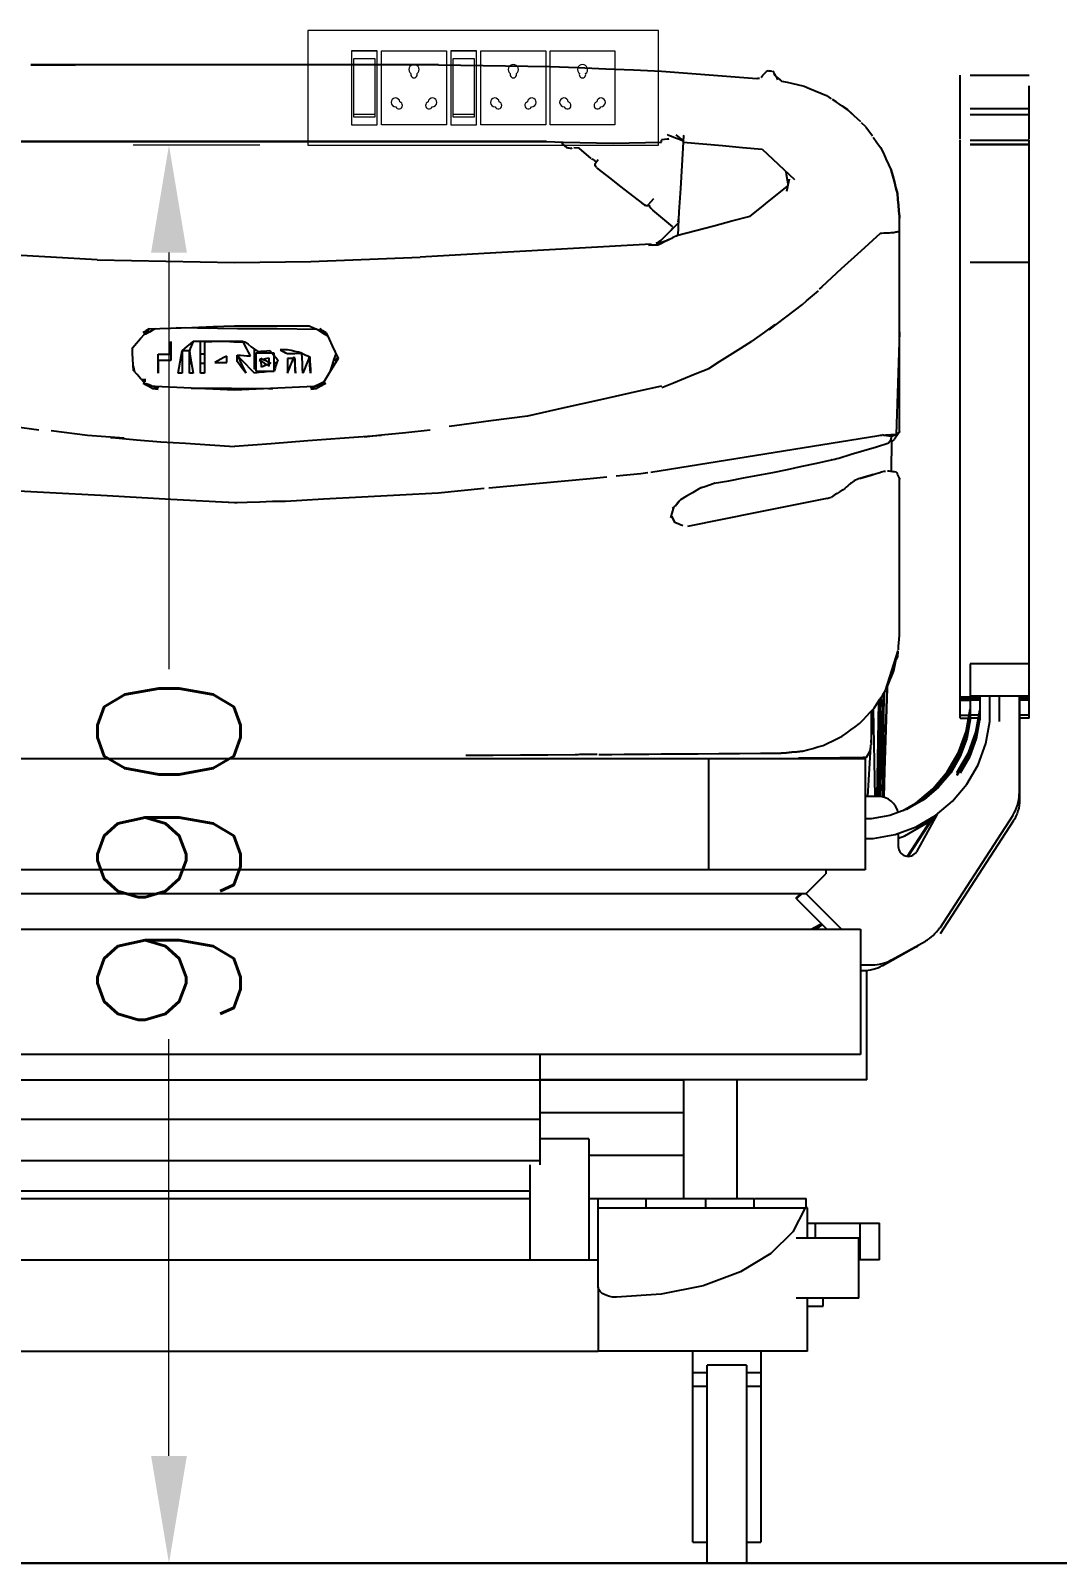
# Model space of a CAD drawing. Header units: millimetres. Extents: x 3552052 to 4144896, y -707811 to -630695.
# Drawn here: x 3664654 to 3665371, y -700186 to -699116 of the extents above; entities that cross this region are included whole.
import ezdxf

# ---------------------------------------------------------------- set-up
doc = ezdxf.new("R2010")
doc.units = ezdxf.units.MM
doc.header["$LTSCALE"] = 6
doc.header["$MEASUREMENT"] = 0
doc.layers.get('Defpoints').update_dxf_attribs({"linetype": 'CONTINUOUS', "lineweight": 0})
for name, color, linetype, lineweight in [('ELE-2NOS OF 6-16 RAW POWER SOCKET', 1, 'CONTINUOUS', 0), ('ELE-3NOS 6-16A POWER SOCKET', 5, 'CONTINUOUS', 0), ('ELE-4M UPS P.SB', 3, 'CONTINUOUS', 0), ('EQP', 6, 'CONTINUOUS', 0), ('MEP_HVAC_RA_DUCT', 1, 'CONTINUOUS', 0)]:
    doc.layers.add(name, color=color, linetype=linetype, lineweight=lineweight)
doc.styles.add('ROMANS', font='romans.shx')
doc.dimstyles.new('AEPL1', dxfattribs={"dimtxt": 100, "dimasz": 75, "dimexe": 25, "dimexo": 50, "dimtad": 0, "dimdec": 0, "dimtxsty": 'ROMANS', "dimcen": 2.5, "dimclrd": 7, "dimclre": 7, "dimclrt": 7, "dimadec": 0, "dimazin": 0, "dimtfac": 1, "dimtdec": 0, "dimtmove": 0, "dimatfit": 3, "dimfxl": 1, "dimlwd": 0, "dimlwe": 0, "dimarcsym": 0})

# ---------------------------------------------------------------- blocks, each defined once
blk = doc.blocks.new('543WYH')
at = {"layer": 'ELE-2NOS OF 6-16 RAW POWER SOCKET', "color": 30, "linetype": 'ByBlock', "lineweight": 0}
for p, q in [((-123.5, -57), (-123.5, -90.8)), ((-26.5, -57), (-123.5, -57)), ((-26.5, -57), (-123.5, -57)), ((-113, -59.8), (-113, -88)), ((-37, -59.8), (-113, -59.8)), ((-109.6, -59.8), (-109.6, -88)), ((-37, -88), (-37, -59.8)), ((-26.5, -57), (-26.5, -90.8)), ((-26.5, -90.8), (-26.5, -57)), ((-123.5, -90.8), (-26.5, -90.8)), ((-123.5, -96.4), (-26.5, -96.4)), ((-123.5, -181.4), (-123.5, -96.4)), ((-113, -88), (-37, -88)), ((-26.5, -96.4), (-26.5, -181.4)), ((-26.5, -181.4), (-123.5, -181.4)), ((-123.5, -187.1), (-123.5, -220.9)), ((-26.5, -187.1), (-123.5, -187.1)), ((-26.5, -187.1), (-123.5, -187.1)), ((-113, -189.9), (-113, -218)), ((-37, -189.9), (-113, -189.9)), ((-109.6, -189.9), (-109.6, -218)), ((-37, -218), (-37, -189.9)), ((-26.5, -187.1), (-26.5, -220.9)), ((-26.5, -220.9), (-26.5, -187.1)), ((-113, -218), (-37, -218)), ((-123.5, -220.9), (-26.5, -220.9)), ((-123.5, -311.5), (-123.5, -226.5)), ((-123.5, -226.5), (-26.5, -226.5)), ((-26.5, -226.5), (-26.5, -311.5)), ((-26.5, -311.5), (-123.5, -311.5)), ((-123.5, -402.2), (-123.5, -317.1)), ((-123.5, -317.1), (-26.5, -317.1)), ((-26.5, -317.1), (-26.5, -402.2)), ((-26.5, -402.2), (-123.5, -402.2))]:
    blk.add_line(p, q, dxfattribs=at)
blk.add_lwpolyline([(-150, 0), (-150, -459.1), (0, -459.1), (0, 0)], close=True, dxfattribs=at)
for centre, radius, start, end in [((-97.9, -119.2), 4.6, 112.6838, 345.0951), ((-93.9, -114.7), 5.7, 275.2689, 182.51), ((-57.7, -138.9), 4.22, 71.4031, 288.5969), ((-51, -138.9), 6.62, 217.1584, 142.8416), ((-97.9, -158.6), 4.6, 14.9049, 247.3162), ((-93.9, -163.1), 5.7, 177.49, 84.7311), ((-93.9, -244.8), 5.7, 275.2689, 182.51), ((-97.9, -249.3), 4.6, 112.6838, 345.0951), ((-57.7, -269), 4.22, 71.4031, 288.5969), ((-51, -269), 6.62, 217.1584, 142.8416), ((-97.9, -288.7), 4.6, 14.9049, 247.3162), ((-93.9, -293.2), 5.7, 177.49, 84.7311), ((-97.9, -339.9), 4.6, 112.6838, 345.0951), ((-93.9, -335.4), 5.7, 275.2689, 182.51), ((-57.7, -359.7), 4.22, 71.4031, 288.5969), ((-51, -359.7), 6.62, 217.1584, 142.8416), ((-97.9, -379.4), 4.6, 14.9049, 247.3162), ((-93.9, -383.9), 5.7, 177.49, 84.7311)]:
    blk.add_arc(centre, radius, start, end, dxfattribs=at)
blk = doc.blocks.new('*D170')
at = {"layer": 'Defpoints', "color": 0, "transparency": 16777216}
for p in [(3664864, -699195.7), (3664750.5, -700185.7), (3664864, -700185.7)]:
    blk.add_point(p, dxfattribs=at)
at = {"layer": 'ELE-4M UPS P.SB', "color": 7, "lineweight": 0, "transparency": 16777216}
for p, q in [((3664814, -699195.7), (3664725.5, -699195.7)), ((3664750.5, -699270.7), (3664750.5, -699561.5)), ((3664750.5, -700110.7), (3664750.5, -699819.9)), ((3664814, -700185.7), (3664725.5, -700185.7))]:
    blk.add_line(p, q, dxfattribs=at)
at = {"layer": 'ELE-4M UPS P.SB', "color": 7, "transparency": 16777216}
for points in [[(3664738, -699270.7), (3664763, -699270.7), (3664750.5, -699195.7)], [(3664738, -700110.7), (3664763, -700110.7), (3664750.5, -700185.7)]]:
    blk.add_solid(points, dxfattribs=at)
at = {"layer": 'ELE-4M UPS P.SB', "color": 7, "lineweight": -3, "transparency": 16777216, "insert": (3664750.5, -699690.7), "char_height": 100, "attachment_point": 5, "rotation": 90, "style": 'ROMANS'}
blk.add_mtext('990', dxfattribs=at)

msp = doc.modelspace()

# ---------------------------------------------------------------- linework, layer by layer
at = {"layer": 'EQP', "lineweight": -3}
for p, q in [((3664654, -699139.7), (3664684.9, -699139.8)), ((3664938.8, -699139.7), (3665016.8, -699140.7)), ((3665094.6, -699144), (3665161.3, -699149.1)), ((3665171.6, -699144), (3665171.6, -699144.5)), ((3665173.8, -699146.3), (3665173.8, -699145.6)), ((3665178.4, -699150.8), (3665174.9, -699148)), ((3665303.3, -699146.8), (3665303.3, -699146.7)), ((3665303.3, -699154.3), (3665303.3, -699146.8)), ((3665310.2, -699146.7), (3665351.4, -699146.7)), ((3665189.3, -699153.4), (3665194.2, -699154.5)), ((3665303.3, -699170.1), (3665303.3, -699154.3)), ((3665351.4, -699170.1), (3665351.4, -699154.3)), ((3665209.8, -699161.1), (3665213.2, -699163.3)), ((3665303.3, -699174.5), (3665303.3, -699170.1)), ((3665310.2, -699170), (3665351.4, -699170)), ((3665351.4, -699174.5), (3665351.4, -699170.1)), ((3665237.4, -699182.9), (3665234.3, -699180.1)), ((3665303.3, -699191.5), (3665303.3, -699174.5)), ((3665351.4, -699174.5), (3665310.2, -699174.5)), ((3665351.4, -699191.5), (3665351.4, -699174.5)), ((3665098.6, -699188.1), (3665099, -699188.4)), ((3665099.8, -699191.3), (3665099.2, -699191.4)), ((3665104.7, -699188.5), (3665109.8, -699192.6)), ((3665237.4, -699182.9), (3665242, -699189.2)), ((3665028.6, -699197.5), (3665025, -699194.4)), ((3665025.4, -699193.9), (3665025.6, -699193.7)), ((3665032.3, -699197.7), (3665031.8, -699198.1)), ((3665037.1, -699197.7), (3665033.3, -699197.5)), ((3665045.4, -699204.9), (3665037.1, -699197.7)), ((3665060.8, -699194.3), (3665094.5, -699193.5)), ((3665094.6, -699192), (3665094.6, -699192.3)), ((3665164.9, -699198.4), (3665187.6, -699219.6)), ((3665303.3, -699195.3), (3665303.3, -699192.3)), ((3665303.3, -699277.7), (3665303.3, -699195.3)), ((3665310.2, -699192.3), (3665351.4, -699192.3)), ((3665310.2, -699195.3), (3665351.4, -699195.3)), ((3665351.4, -699195.3), (3665310.2, -699195.3)), ((3665351.4, -699195.3), (3665351.4, -699192.3)), ((3665351.4, -699277.7), (3665351.4, -699195.3)), ((3665048.7, -699207.3), (3665048.3, -699206.9)), ((3665048.3, -699209.8), (3665048.3, -699209.3)), ((3665048.4, -699210.4), (3665048.3, -699209.8)), ((3665049.1, -699211.2), (3665048.4, -699210.4)), ((3665048.5, -699208.1), (3665050.4, -699205.8)), ((3665049.1, -699211.2), (3665049.5, -699211.6)), ((3665050.2, -699212.2), (3665049.5, -699211.6)), ((3665089.1, -699233.1), (3665085.4, -699237.4)), ((3665259.1, -699228.7), (3665259.4, -699229.5)), ((3665080.3, -699235.7), (3665081.2, -699236.3)), ((3665080.3, -699235.7), (3665080.4, -699235.7)), ((3665083.2, -699237.6), (3665082.9, -699237.5)), ((3665083.7, -699237.9), (3665083.3, -699237.7)), ((3665083.7, -699237.9), (3665084.8, -699237.8)), ((3665086.1, -699238.1), (3665087.2, -699239.6)), ((3665088.6, -699241.1), (3665087.2, -699239.6)), ((3665102.5, -699252.7), (3665088.6, -699241.1)), ((3665106.4, -699250), (3665092, -699264.4)), ((3665106.3, -699249.2), (3665106.6, -699246.3)), ((3665106.3, -699249.2), (3665106.5, -699248.1)), ((3665260.8, -699245.5), (3665260.8, -699246.7)), ((3665260.8, -699246.7), (3665260.8, -699245.5)), ((3665260.8, -699246.7), (3665260.8, -699245.5)), ((3665087.9, -699265.2), (3665093.4, -699264.8)), ((3665092.8, -699263.6), (3665090.9, -699264.2)), ((3665098.8, -699261.9), (3665098.4, -699262.3)), ((3664700.3, -699275.7), (3664796.2, -699277.5)), ((3665303.3, -699557.7), (3665303.3, -699277.7)), ((3665351.4, -699277.7), (3665310.2, -699277.7)), ((3665351.4, -699557.7), (3665351.4, -699277.7)), ((3664857.9, -699325.8), (3664856.1, -699325.7)), ((3664858.7, -699327.3), (3664858.4, -699326)), ((3665260.8, -699326), (3665258.5, -699397.7)), ((3664793, -699332.8), (3664767.4, -699332.8)), ((3664772.6, -699332.8), (3664767.4, -699332.8)), ((3664775.3, -699332.8), (3664780.4, -699332.8)), ((3664793, -699332.8), (3664780.4, -699332.8)), ((3664725.5, -699349.7), (3664726.4, -699353.9)), ((3664766.3, -699348), (3664765.1, -699348)), ((3664811.1, -699351.8), (3664810.2, -699352.1)), ((3664825.9, -699347.4), (3664824, -699348)), ((3664864, -699352.2), (3664863.9, -699351.5)), ((3664866.2, -699344.3), (3664867.2, -699347.1)), ((3664867.7, -699346.3), (3664868.2, -699343.6)), ((3664734.3, -699359.6), (3664731.6, -699359.4)), ((3664732.1, -699360.1), (3664734.4, -699360.1)), ((3664738.6, -699363.6), (3664737.5, -699363.6)), ((3664775, -699365.7), (3664767.3, -699365.3)), ((3664852.8, -699364.1), (3664851.9, -699364.1)), ((3664693.6, -699398.4), (3664668.1, -699395)), ((3664719.3, -699400.3), (3664693.6, -699398.4)), ((3665087.1, -699423.9), (3665246.4, -699398.3)), ((3665258.5, -699397.7), (3665251.1, -699398.1)), ((3665255.2, -699423.3), (3665255.6, -699402.2)), ((3665260.4, -699396.5), (3665257.4, -699401)), ((3665258.5, -699397.7), (3665259, -699397.3)), ((3665260.4, -699396.5), (3665260.8, -699396)), ((3665260.8, -699396), (3665260.4, -699396.5)), ((3665260.8, -699395.6), (3665260.8, -699396)), ((3665213.7, -699415.3), (3665213.3, -699415.4)), ((3665063, -699426.6), (3665080.2, -699425)), ((3665080.2, -699425), (3665084.8, -699424.3)), ((3665080.2, -699425), (3665085.1, -699424.3)), ((3665250.2, -699423.3), (3665251, -699423.2)), ((3665252.6, -699423.1), (3665253.5, -699423.1)), ((3665258.4, -699423.7), (3665258.7, -699424.3)), ((3664938.5, -699438.3), (3664970.8, -699435.2)), ((3665121.9, -699434.8), (3665122.5, -699434.6)), ((3665131.7, -699431.7), (3665131.3, -699431.7)), ((3665260.8, -699428.2), (3665260.8, -699428.9)), ((3665260.8, -699428.9), (3665260.8, -699428.2)), ((3665260.8, -699428.9), (3665260.8, -699428.2)), ((3664788.6, -699444.7), (3664796.2, -699445.2)), ((3664796.2, -699445.2), (3664798.1, -699445.1)), ((3665103, -699448.5), (3665103, -699449.3)), ((3665109.6, -699461.5), (3665104, -699459)), ((3665251.2, -699576.3), (3665259.9, -699548.5)), ((3665259.4, -699552.7), (3665258.6, -699554.7)), ((3665259.7, -699549.4), (3665259.4, -699552.7)), ((3665303.3, -699580.4), (3665303.3, -699557.7)), ((3665310.2, -699557.7), (3665310.2, -699580.4)), ((3665351.4, -699557.7), (3665310.2, -699557.7)), ((3665351.4, -699580.4), (3665351.4, -699557.7)), ((3665252.3, -699574.5), (3665252.1, -699574.1)), ((3665252.1, -699574.1), (3665252.3, -699574.5)), ((3665252.3, -699574.5), (3665252.1, -699574.1)), ((3665252.2, -699574), (3665252.3, -699574.5)), ((3665246.3, -699584.2), (3665245.1, -699650.4)), ((3665245.7, -699650.4), (3665247.9, -699581.3)), ((3665246.9, -699650.5), (3665248.1, -699581.1)), ((3665247.5, -699650.6), (3665249.8, -699578.5)), ((3665249.9, -699578.4), (3665249, -699650.8)), ((3665303.3, -699580.7), (3665303.3, -699580.4)), ((3665303.3, -699582), (3665303.3, -699580.7)), ((3665303.3, -699580.7), (3665310.2, -699580.7)), ((3665303.3, -699582.2), (3665310.2, -699582.2)), ((3665303.3, -699583.2), (3665303.3, -699582.3)), ((3665303.3, -699583.2), (3665310.2, -699583.2)), ((3665303.3, -699593.5), (3665303.3, -699583.2)), ((3665310.2, -699580.4), (3665310.2, -699596.9)), ((3665351.4, -699580.4), (3665310.2, -699580.4)), ((3665310.2, -699580.4), (3665310.2, -699580.7)), ((3665310.2, -699580.7), (3665310.2, -699582)), ((3665317, -699580.7), (3665310.2, -699580.7)), ((3665317, -699582.2), (3665310.2, -699582.2)), ((3665310.2, -699582.3), (3665310.2, -699583.2)), ((3665317, -699583.2), (3665310.2, -699583.2)), ((3665310.2, -699583.2), (3665310.2, -699593.5)), ((3665317, -699580.4), (3665317, -699596.9)), ((3665323.9, -699598.1), (3665323.9, -699580.4)), ((3665330.7, -699598.1), (3665330.7, -699580.4)), ((3665344.5, -699580.4), (3665344.5, -699648.6)), ((3665351.4, -699580.7), (3665344.5, -699580.7)), ((3665351.4, -699582.2), (3665344.5, -699582.2)), ((3665351.4, -699583.2), (3665344.5, -699583.2)), ((3665344.8, -699583.2), (3665344.8, -699652.6)), ((3665351.4, -699580.7), (3665351.4, -699580.4)), ((3665351.4, -699582), (3665351.4, -699580.7)), ((3665351.4, -699583.2), (3665351.4, -699582.3)), ((3665351.4, -699593.5), (3665351.4, -699583.2)), ((3665241, -699613), (3665242.4, -699589.5)), ((3665241, -699591), (3665241, -699614.3)), ((3665242.5, -699589.4), (3665243.6, -699650.4)), ((3665303.3, -699595.7), (3665303.3, -699593.5)), ((3665303.3, -699593.5), (3665309.5, -699593.5)), ((3665303.3, -699595.7), (3665309.1, -699595.7)), ((3665307.5, -699604.9), (3665310.2, -699589.5)), ((3665310.2, -699590), (3665307.5, -699605.4)), ((3665310.2, -699591.4), (3665307.5, -699606.8)), ((3665310.2, -699591.8), (3665307.5, -699607.2)), ((3665310.2, -699596.9), (3665307.9, -699609.9)), ((3665310.2, -699593.5), (3665310.2, -699595.7)), ((3665316.3, -699593.5), (3665310.2, -699593.5)), ((3665315.9, -699595.7), (3665310.2, -699595.7)), ((3665317, -699589.6), (3665314.3, -699604.9)), ((3665314.3, -699605.4), (3665317, -699590.1)), ((3665314.3, -699606.8), (3665317, -699591.5)), ((3665314.3, -699607.2), (3665317, -699592)), ((3665314.7, -699609.9), (3665317, -699596.9)), ((3665321.2, -699613.5), (3665323.9, -699598.1)), ((3665351.4, -699593.5), (3665344.8, -699593.5)), ((3665351.4, -699595.7), (3665344.8, -699595.7)), ((3665351.4, -699595.7), (3665351.4, -699593.5)), ((3665223.9, -699606.1), (3665223.4, -699606.4)), ((3665302.1, -699619.6), (3665307.5, -699604.9)), ((3665307.5, -699605.4), (3665302.1, -699620)), ((3665307.5, -699606.8), (3665302.1, -699621.4)), ((3665307.5, -699607.2), (3665302.1, -699621.9)), ((3665307.5, -699605.4), (3665307.5, -699604.9)), ((3665307.5, -699607.2), (3665307.5, -699606.8)), ((3665314.3, -699604.9), (3665309, -699619.6)), ((3665309, -699620), (3665314.3, -699605.4)), ((3665309, -699621.4), (3665314.3, -699606.8)), ((3665309, -699621.9), (3665314.3, -699607.2)), ((3665314.3, -699605.4), (3665314.3, -699604.9)), ((3665238.7, -699650.4), (3665240.8, -699615.4)), ((3665307.9, -699609.9), (3665303.3, -699622.3)), ((3665310.2, -699622.3), (3665314.7, -699609.9)), ((3665315.9, -699628.2), (3665321.2, -699613.5)), ((3664468.3, -699623.9), (3665127.6, -699623.9)), ((3665034.3, -699621.1), (3665034.8, -699621.1)), ((3665040.8, -699620.9), (3665041.8, -699620.9)), ((3665041.8, -699620.9), (3665043.1, -699620.9)), ((3665050.9, -699621), (3665051.4, -699621)), ((3665127.6, -699623.9), (3665127.6, -699623.8)), ((3665127.6, -699623.8), (3665237, -699623.8)), ((3665127.6, -699701.6), (3665127.6, -699623.9)), ((3665237, -699623.8), (3665237, -699622.9)), ((3665237, -699623.8), (3665237, -699701.5)), ((3665294.3, -699633.1), (3665302.1, -699619.6)), ((3665302.1, -699620), (3665294.3, -699633.6)), ((3665302.1, -699621.4), (3665294.3, -699635)), ((3665302.1, -699621.9), (3665294.3, -699635.5)), ((3665303.3, -699622.3), (3665296.7, -699633.8)), ((3665309, -699619.6), (3665301.1, -699633.1)), ((3665301.1, -699633.6), (3665309, -699620)), ((3665301.1, -699635), (3665309, -699621.4)), ((3665301.1, -699635.5), (3665309, -699621.9)), ((3665302.1, -699620), (3665302.1, -699619.6)), ((3665302.1, -699621.9), (3665302.1, -699621.4)), ((3665303.6, -699633.8), (3665310.2, -699622.3)), ((3665308, -699641.7), (3665315.9, -699628.2)), ((3665309, -699620), (3665309, -699619.6)), ((3665309, -699621.9), (3665309, -699621.4)), ((3665284.2, -699645.1), (3665294.3, -699633.1)), ((3665294.3, -699633.6), (3665284.2, -699645.6)), ((3665294.3, -699635), (3665284.2, -699647)), ((3665294.3, -699635.5), (3665284.7, -699646.9)), ((3665296.7, -699633.8), (3665288.2, -699643.9)), ((3665294.3, -699633.6), (3665294.3, -699633.1)), ((3665294.3, -699635.5), (3665294.3, -699635)), ((3665301.1, -699633.6), (3665301.1, -699633.1)), ((3665301.1, -699635.5), (3665301.1, -699635)), ((3665246.3, -699650.4), (3665237, -699650.4)), ((3665272.3, -699655.1), (3665284.2, -699645.1)), ((3665284.2, -699645.6), (3665272.3, -699655.6)), ((3665284.2, -699647), (3665276.9, -699653.1)), ((3665288.2, -699643.9), (3665278.1, -699652.4)), ((3665284.2, -699645.6), (3665284.2, -699645.1)), ((3665284.2, -699647.3), (3665284.2, -699647)), ((3665298, -699653.7), (3665308, -699641.7)), ((3665266.6, -699659.1), (3665254.2, -699663.6)), ((3665263.5, -699660.2), (3665272.3, -699655.1)), ((3665272.3, -699655.6), (3665265.8, -699659.4)), ((3665278.1, -699652.4), (3665266.6, -699659.1)), ((3665272.3, -699655.6), (3665272.3, -699655.1)), ((3665286, -699663.7), (3665298, -699653.7)), ((3665241.2, -699665.9), (3665237, -699665.9)), ((3665254.2, -699663.6), (3665241.2, -699665.9)), ((3665257.8, -699676.9), (3665272.5, -699671.6)), ((3665264.5, -699677.8), (3665280.2, -699668.8)), ((3665266.4, -699692.1), (3665283.2, -699666.3)), ((3665284.4, -699665.2), (3665266.9, -699692.1)), ((3665272.5, -699671.6), (3665286, -699663.7)), ((3665287.2, -699662.7), (3665272.7, -699689)), ((3665280.2, -699668.8), (3665287.1, -699663)), ((3665340.1, -699663.6), (3665289, -699742.2)), ((3665340.3, -699667.6), (3665289.3, -699746.2)), ((3665237, -699679.6), (3665242.4, -699679.6)), ((3665242.4, -699679.6), (3665257.8, -699676.9)), ((3665260.1, -699685.3), (3665260.1, -699676.1)), ((3665260.1, -699679.5), (3665264.5, -699677.8)), ((3665127.6, -699701.6), (3664468.3, -699701.6)), ((3665237, -699701.5), (3665127.6, -699701.5)), ((3665195.6, -699718), (3665209.4, -699704.3)), ((3665209.4, -699701.5), (3665209.4, -699704.3)), ((3664393.5, -699718), (3665195.6, -699718)), ((3665189, -699721), (3665192, -699718)), ((3665192.8, -699718), (3665189, -699721.8)), ((3665189, -699721.8), (3665189, -699721)), ((3665189, -699721.8), (3665210.1, -699742.9)), ((3665195.5, -699718), (3665220.4, -699742.9)), ((3664348.1, -699742.9), (3665233.6, -699742.9)), ((3665207, -699739.8), (3665202.5, -699742.9)), ((3665233.6, -699742.9), (3665233.6, -699830.4)), ((3665248.8, -699768.5), (3665272.7, -699755.2)), ((3665255.2, -699764.5), (3665279, -699751.3)), ((3665235.1, -699767.9), (3665241.8, -699767.9)), ((3665233.6, -699771.9), (3665235.5, -699771.9)), ((3665238, -699848.1), (3665238, -699771.6)), ((3665233.6, -699830.4), (3664348.1, -699830.4)), ((3665009.5, -699830.4), (3665009.5, -699848.1)), ((3664582.1, -699848.1), (3665009.5, -699848.1)), ((3665009.5, -699848.1), (3665009.5, -699875.6)), ((3665009.5, -699848.1), (3665110, -699848.1)), ((3665238, -699848.1), (3665009.5, -699848.1)), ((3665110, -699848.1), (3665110, -699870.9)), ((3665147.3, -699848.1), (3665147.3, -699931)), ((3664582.1, -699875.6), (3665009.5, -699875.6)), ((3665009.5, -699870.9), (3665110, -699870.9)), ((3665009.5, -699875.6), (3665009.5, -699904.5)), ((3665110, -699870.9), (3665110, -699900.7)), ((3665043.9, -699889.4), (3665009.5, -699889.4)), ((3665043.9, -699889.4), (3665009.5, -699889.4)), ((3665043.9, -699889.4), (3665043.9, -699889.6)), ((3665043.9, -699889.7), (3665043.9, -699889.7)), ((3665043.9, -699889.7), (3665043.9, -699950.2)), ((3664582.1, -699904.5), (3665009.5, -699904.5)), ((3665002.9, -699950.2), (3665002.9, -699907.6)), ((3665009.5, -699904.5), (3665009.5, -699907.6)), ((3665043.9, -699900.7), (3665110, -699900.7)), ((3665110, -699900.7), (3665110, -699931)), ((3665002.9, -699926), (3664588.6, -699926)), ((3664588.6, -699931), (3665002.9, -699931)), ((3665043.9, -699931), (3665050.4, -699931)), ((3665050.4, -699931), (3665083.8, -699931)), ((3665050.4, -699937.6), (3665050.4, -699931)), ((3665050.4, -699993), (3665050.4, -699937.6)), ((3665050.4, -699937.6), (3665194.9, -699937.6)), ((3665083.8, -699931), (3665125.4, -699931)), ((3665083.8, -699937.6), (3665083.8, -699931)), ((3665125.4, -699931), (3665159.4, -699931)), ((3665125.4, -699931), (3665125.4, -699937.6)), ((3665159.4, -699937.6), (3665159.4, -699931)), ((3665159.9, -699931), (3665195.7, -699931)), ((3665196.5, -699937.6), (3665194.9, -699937.6)), ((3665195.7, -699937.6), (3665195.7, -699931)), ((3665196.5, -699958.5), (3665196.5, -699937.6)), ((3665002.9, -699973.9), (3665002.9, -699950.2)), ((3665043.9, -699950.2), (3665043.9, -699973.9)), ((3665195.9, -699948.3), (3665202.3, -699948.3)), ((3665202.3, -699948.3), (3665233.1, -699948.3)), ((3665202.3, -699958.5), (3665202.3, -699948.3)), ((3665233.1, -699948.3), (3665246.9, -699948.3)), ((3665233.1, -699948.3), (3665233.1, -699973.9)), ((3665246.9, -699973.9), (3665246.9, -699948.3)), ((3665188.8, -699958.5), (3665217.9, -699958.5)), ((3665217.9, -699958.5), (3665232.5, -699958.5)), ((3665232.5, -700000.5), (3665232.5, -699958.5)), ((3664545.2, -699973.9), (3665050.4, -699973.9)), ((3665233.1, -699973.9), (3665232.5, -699973.9)), ((3665246.9, -699973.9), (3665233.1, -699973.9)), ((3665050.4, -699993), (3665050.4, -700037.7)), ((3665217.9, -700000.5), (3665188.8, -700000.5)), ((3665196.5, -700037.7), (3665196.5, -700000.5)), ((3665207.5, -700006.2), (3665207.5, -700000.5)), ((3665232.5, -700000.5), (3665217.9, -700000.5)), ((3665196.5, -700006.2), (3665207.5, -700006.2)), ((3664545.2, -700037.7), (3665050.4, -700037.7)), ((3665063.1, -700037.7), (3665050.4, -700037.7)), ((3665196.5, -700037.7), (3665063.1, -700037.7)), ((3665116.6, -700052.4), (3665116.6, -700037.7)), ((3665153.9, -700047.4), (3665126.4, -700047.4)), ((3665126.4, -700116.6), (3665126.4, -700047.4)), ((3665153.9, -700047.4), (3665153.9, -700116.6)), ((3665163.9, -700037.7), (3665163.9, -700052.4)), ((3665116.6, -700062.2), (3665116.6, -700052.4)), ((3665116.6, -700052.4), (3665126.4, -700052.4)), ((3665153.9, -700052.4), (3665163.9, -700052.4)), ((3665163.9, -700052.4), (3665163.9, -700062.2)), ((3665126.4, -700062.2), (3665116.6, -700062.2)), ((3665116.6, -700171), (3665116.6, -700062.2)), ((3665126.4, -700062.2), (3665116.6, -700062.2)), ((3665163.9, -700062.2), (3665153.9, -700062.2)), ((3665163.9, -700062.2), (3665153.9, -700062.2)), ((3665163.9, -700062.2), (3665163.9, -700171)), ((3665126.4, -700185.7), (3665126.4, -700116.6)), ((3665153.9, -700116.6), (3665153.9, -700185.7)), ((3665116.6, -700171), (3665126.4, -700171)), ((3665153.9, -700171), (3665163.9, -700171)), ((3665126.4, -700185.7), (3665153.9, -700185.7))]:
    msp.add_line(p, q, dxfattribs=at)
at = {"layer": 'EQP', "lineweight": -3, "flags": 128}
for points in [[(3664938.8, -699139.7), (3664867.4, -699139.7), (3664796.2, -699139.7), (3664725.1, -699139.7), (3664654, -699139.7)], [(3665016.8, -699140.7), (3665036.2, -699141.5), (3665055.7, -699142.4), (3665075.1, -699143.2), (3665094.6, -699144)], [(3665164.2, -699148.5), (3665164.7, -699147.8), (3665165.5, -699146.9), (3665166.2, -699146), (3665167, -699145.1)], [(3665167, -699145.2), (3665167.5, -699144.8), (3665168, -699144.3), (3665168.6, -699143.9), (3665169.1, -699143.5)], [(3665167, -699145.1), (3665167, -699145.1), (3665167, -699145.1), (3665167, -699145.1), (3665167, -699145.2)], [(3665169.1, -699143.6), (3665169.7, -699143.7), (3665170.4, -699143.8), (3665171, -699143.9), (3665171.6, -699144)], [(3665172.4, -699143.7), (3665172.8, -699144.5), (3665173.1, -699145.2), (3665173.4, -699146), (3665173.8, -699146.7)], [(3665175.9, -699150), (3665175.3, -699148.9), (3665174.8, -699147.9), (3665174.3, -699146.8), (3665173.8, -699145.8)], [(3665175.2, -699148.3), (3665176.3, -699149.1), (3665177.4, -699150), (3665178.4, -699150.9)], [(3665161.2, -699149.1), (3665161.9, -699149), (3665162.6, -699148.9), (3665163.1, -699148.8)], [(3665161.2, -699149.1), (3665161.3, -699149.1), (3665161.3, -699149.1), (3665161.3, -699149.1), (3665161.3, -699149.1)], [(3665178.4, -699150.8), (3665178.4, -699150.8), (3665178.4, -699150.8), (3665178.4, -699150.8)], [(3665178.4, -699150.9), (3665182.4, -699151.8), (3665186.3, -699152.7), (3665189.3, -699153.4)], [(3665194.2, -699154.5), (3665198.1, -699156.2), (3665202, -699157.8), (3665205.9, -699159.4), (3665209.8, -699161.1)], [(3665224.5, -699170.9), (3665221.9, -699169.1), (3665219.3, -699167.3), (3665216.7, -699165.5), (3665214.1, -699163.7)], [(3665219.3, -699167.3), (3665220.8, -699168.3), (3665224.5, -699170.7)], [(3665224.5, -699170.7), (3665227.7, -699173.7), (3665229.2, -699175.1)], [(3665233.8, -699179.4), (3665231.5, -699177.3), (3665229.2, -699175.2), (3665226.8, -699173.1), (3665224.5, -699170.9)], [(3665099.8, -699191.4), (3665098.6, -699191.5), (3665096.6, -699191.7), (3665094.6, -699192)], [(3665099, -699188.4), (3665101.7, -699189.4), (3665104.4, -699190.5), (3665107.1, -699191.5), (3665109.8, -699192.6)], [(3665109.9, -699192.2), (3665110, -699191.4), (3665110.2, -699190.3), (3665110.3, -699189.1), (3665110.4, -699188.7)], [(3665242.6, -699190.2), (3665245.1, -699193.8), (3665247.7, -699197.4)], [(3665014.3, -699193.2), (3664903.4, -699193.2), (3664792.5, -699193.2), (3664681.6, -699193.2), (3664570.7, -699193.2)], [(3664570.7, -699193.2), (3664681.6, -699193.2), (3664792.5, -699193.2), (3664903.4, -699193.2), (3665014.3, -699193.2)], [(3665014.3, -699193.2), (3665025.9, -699193.5), (3665037.5, -699193.8), (3665049.2, -699194), (3665060.8, -699194.3)], [(3665025.5, -699193.8), (3665025.4, -699193.9), (3665025.2, -699194.1), (3665025.1, -699194.3), (3665025, -699194.4)], [(3665031.8, -699198.1), (3665031, -699198), (3665030.2, -699197.8), (3665029.4, -699197.7), (3665028.6, -699197.5)], [(3665094.5, -699193.5), (3665094.5, -699192.6), (3665094.6, -699192.3)], [(3665109.7, -699193.6), (3665108.8, -699209.8), (3665107.8, -699226), (3665106.8, -699242.3), (3665105.9, -699258.5)], [(3665109.9, -699192.2), (3665109.8, -699192.7), (3665109.7, -699193.6)], [(3665109.7, -699193.6), (3665123.5, -699194.8), (3665137.3, -699196), (3665151.1, -699197.2), (3665164.9, -699198.4)], [(3665247.7, -699197.4), (3665249.6, -699201.3), (3665251.4, -699205.3), (3665253.3, -699209.2), (3665255.1, -699213.2)], [(3665045.6, -699204.9), (3665046, -699205.2), (3665046.3, -699205.5)], [(3665046.3, -699205.5), (3665047.1, -699205.9), (3665047.8, -699206.3), (3665048.3, -699206.6)], [(3665048.2, -699208.8), (3665048.3, -699208.6), (3665048.4, -699208.4), (3665048.4, -699208.2)], [(3665048.4, -699209.3), (3665048.3, -699209), (3665048.2, -699208.8)], [(3665050.2, -699212.2), (3665058.3, -699218.5), (3665066.3, -699224.7), (3665074.3, -699231), (3665082.3, -699237.2)], [(3665051.7, -699213.4), (3665051.3, -699213.1), (3665051, -699212.8), (3665050.6, -699212.5), (3665050.2, -699212.2)], [(3665183.1, -699222.6), (3665182.7, -699220), (3665182, -699216.1), (3665181.7, -699214.2)], [(3665183.8, -699219.5), (3665183.3, -699221.6), (3665182.8, -699223.7), (3665182.4, -699225.9), (3665181.9, -699228)], [(3665255.1, -699213.2), (3665256.2, -699217.2), (3665257.3, -699221.3), (3665258.4, -699225.4), (3665259.4, -699229.5)], [(3665259.4, -699229.5), (3665258.4, -699225.4), (3665257.3, -699221.3), (3665256.2, -699217.2), (3665255.1, -699213.2)], [(3665156.5, -699245.3), (3665163.2, -699239.9), (3665169.9, -699234.5), (3665176.6, -699229.2), (3665182.7, -699224.3)], [(3665259.4, -699229.5), (3665259.8, -699233.5), (3665260.1, -699237.5), (3665260.5, -699241.5), (3665260.8, -699245.5)], [(3665260.8, -699245.5), (3665260.5, -699241.5), (3665260.1, -699237.5), (3665259.8, -699233.5), (3665259.4, -699229.5)], [(3665082.3, -699237.2), (3665081.8, -699236.9), (3665081.3, -699236.5), (3665080.8, -699236.1), (3665080.3, -699235.7)], [(3665082.3, -699237.2), (3665082.6, -699237.4), (3665082.8, -699237.5), (3665083.1, -699237.6), (3665083.3, -699237.7)], [(3665082.9, -699237.5), (3665082.7, -699237.5), (3665082.6, -699237.4), (3665082.4, -699237.3), (3665082.3, -699237.2)], [(3665085.4, -699237.4), (3665085.2, -699237.5), (3665085.1, -699237.6), (3665084.9, -699237.7), (3665084.8, -699237.8)], [(3665084.8, -699237.7), (3665084.9, -699237.7), (3665085, -699237.7), (3665085.1, -699237.7)], [(3665086.6, -699238.6), (3665085.7, -699238.1), (3665084.9, -699237.5)], [(3665085.1, -699237.7), (3665085.2, -699237.6), (3665085.2, -699237.5)], [(3665101.3, -699255.1), (3665102.3, -699253.6), (3665102.7, -699253.1)], [(3665105.9, -699258.5), (3665118.5, -699255.2), (3665131.2, -699251.9), (3665143.8, -699248.6), (3665156.5, -699245.3)], [(3665260.8, -699245.5), (3665260.8, -699245.8), (3665260.8, -699246.1), (3665260.8, -699246.4)], [(3665260.8, -699246.4), (3665260.8, -699246.1), (3665260.8, -699245.8), (3665260.8, -699245.5)], [(3665260.8, -699255.7), (3665260.8, -699253.5), (3665260.8, -699251.2), (3665260.8, -699248.9), (3665260.8, -699246.7)], [(3664700.3, -699275.7), (3664667.9, -699273.9), (3664613.6, -699270.9), (3664559.3, -699267.9), (3664506.1, -699264.9)], [(3665087.4, -699264.9), (3665033.2, -699267.9), (3664978.9, -699270.9), (3664926.1, -699273.8)], [(3665085.5, -699265.5), (3665086, -699265.3), (3665086.5, -699265.2), (3665087, -699265), (3665087.4, -699264.9)], [(3665092.1, -699265.5), (3665090.5, -699265.5), (3665088.8, -699265.5), (3665087.2, -699265.5), (3665085.5, -699265.5)], [(3665087.4, -699264.9), (3665087.9, -699265.2), (3665088.4, -699265.5)], [(3665090.9, -699264.2), (3665092.7, -699263.1), (3665094.3, -699262.1)], [(3665092, -699264.4), (3665094, -699263.7), (3665096, -699262.9), (3665098, -699262.2), (3665100, -699261.4)], [(3665101.5, -699260.8), (3665099.2, -699261.9), (3665096.8, -699263.1), (3665094.5, -699264.3), (3665092.1, -699265.5)], [(3665105.9, -699258.5), (3665104.8, -699259.1), (3665103.7, -699259.6), (3665102.6, -699260.2), (3665101.5, -699260.8)], [(3665247.3, -699257.3), (3665233.8, -699269.7), (3665220.2, -699282.1), (3665206.7, -699294.5), (3665204.8, -699296.2)], [(3665252.7, -699257.1), (3665251.3, -699257.2), (3665250, -699257.2), (3665248.6, -699257.3), (3665247.3, -699257.3)], [(3665257, -699256.8), (3665255.9, -699256.9), (3665254.8, -699256.9), (3665253.7, -699257), (3665252.7, -699257.1)], [(3665259.8, -699256.3), (3665259.1, -699256.4), (3665258.4, -699256.5), (3665257.7, -699256.6), (3665257, -699256.8)], [(3665260.8, -699255.7), (3665260.6, -699255.9), (3665260.3, -699256), (3665260.1, -699256.1), (3665259.8, -699256.3)], [(3665260.8, -699326), (3665260.8, -699308.4), (3665260.8, -699290.9), (3665260.8, -699273.3), (3665260.8, -699255.7)], [(3664796.2, -699277.5), (3664814, -699277.3), (3664831.8, -699277.1), (3664849.6, -699276.9), (3664926.1, -699273.8)], [(3665193.2, -699306.8), (3665195.9, -699304.4), (3665198.7, -699302), (3665201.5, -699299.7), (3665204.2, -699297.3)], [(3665169.9, -699324.6), (3665175.7, -699320.2), (3665181.5, -699315.7), (3665187.4, -699311.3), (3665193.2, -699306.8)], [(3664724.9, -699337.1), (3664727.8, -699333.8), (3664730.7, -699330.6), (3664733.6, -699327.3), (3664736.6, -699324)], [(3664736.6, -699324), (3664735.5, -699324.7), (3664734.4, -699325.4), (3664733.3, -699326.1), (3664732.2, -699326.8)], [(3664741.1, -699324), (3664739.8, -699324.7), (3664736.9, -699326.1), (3664734, -699327.6), (3664732.9, -699328.2)], [(3664736.6, -699324), (3664751.5, -699323.5), (3664766.4, -699322.9), (3664781.3, -699322.3), (3664796.2, -699321.8)], [(3664740.3, -699324), (3664738.8, -699325), (3664736.9, -699326.2)], [(3664853.9, -699324.3), (3664826.1, -699324), (3664798.3, -699323.8), (3664770.5, -699323.5), (3664755.6, -699323.3)], [(3664778.7, -699323.6), (3664771.5, -699323.4), (3664761.8, -699323.1)], [(3664796.2, -699321.8), (3664809.3, -699321.8), (3664822.3, -699321.8), (3664835.4, -699321.9), (3664848.4, -699321.9)], [(3664848.4, -699321.9), (3664851.4, -699323.1), (3664854.4, -699324.3), (3664857.4, -699325.5), (3664860.3, -699326.8)], [(3664861.4, -699329.1), (3664859.5, -699327.9), (3664857.7, -699326.7), (3664855.8, -699325.5), (3664853.9, -699324.3)], [(3664860.3, -699326.8), (3664859.2, -699326.1), (3664858.1, -699325.4), (3664857, -699324.7), (3664855.9, -699324)], [(3664860.3, -699326.8), (3664862.4, -699331.2), (3664864.5, -699335.7), (3664866.6, -699340.1), (3664868.7, -699344.6)], [(3665173.9, -699320.8), (3665166.5, -699326.2), (3665157.7, -699332.6)], [(3665260.8, -699396), (3665260.8, -699378.5), (3665260.8, -699361), (3665260.8, -699343.5), (3665260.8, -699326)], [(3664725.7, -699353.1), (3664725.5, -699349.1), (3664725.3, -699345.1), (3664725.1, -699341.1), (3664724.9, -699337.1)], [(3664751.8, -699332.8), (3664751.8, -699336.2), (3664751.8, -699339.5), (3664751.8, -699342.8), (3664751.8, -699346.1)], [(3664751.8, -699341.6), (3664751.8, -699339.4), (3664751.8, -699337.2), (3664751.8, -699335), (3664751.8, -699332.8)], [(3664757, -699354.9), (3664757.6, -699351), (3664758.3, -699347), (3664759, -699343.1), (3664759.6, -699339.2)], [(3664759.6, -699339.2), (3664761.6, -699337.6), (3664763.5, -699336), (3664765.5, -699334.4), (3664767.4, -699332.8)], [(3664764.8, -699339.2), (3664763.5, -699339.2), (3664762.2, -699339.2), (3664760.9, -699339.2), (3664759.6, -699339.2)], [(3664759.6, -699339.2), (3664759.6, -699343.1), (3664759.6, -699347), (3664759.6, -699351), (3664759.6, -699354.9)], [(3664767.4, -699332.8), (3664766.8, -699334.4), (3664766.1, -699336), (3664765.4, -699337.6), (3664764.8, -699339.2)], [(3664764.8, -699339.2), (3664765.4, -699343.1), (3664766.1, -699347), (3664766.8, -699351), (3664767.4, -699354.9)], [(3664764.8, -699354.9), (3664764.8, -699351), (3664764.8, -699347), (3664764.8, -699343.1), (3664764.8, -699339.2)], [(3664772.6, -699354.9), (3664772.6, -699349.4), (3664772.6, -699343.9), (3664772.6, -699338.3), (3664772.6, -699332.8)], [(3664775.3, -699332.8), (3664775.3, -699338.3), (3664775.3, -699343.9), (3664775.3, -699349.4), (3664775.3, -699354.9)], [(3664802.3, -699332.8), (3664800, -699332.8), (3664797.7, -699332.8), (3664795.3, -699332.8), (3664793, -699332.8)], [(3664793, -699332.8), (3664795.7, -699332.9), (3664798.3, -699332.9), (3664800.9, -699332.9), (3664803.5, -699332.9)], [(3664807.4, -699342.8), (3664806.1, -699340.3), (3664804.8, -699337.8), (3664803.5, -699335.3), (3664802.3, -699332.8)], [(3664803.5, -699332.9), (3664805.8, -699334.7), (3664808, -699336.4), (3664810.3, -699338.1), (3664812.6, -699339.8)], [(3664810.2, -699352.1), (3664810.2, -699348.4), (3664810.2, -699344.7), (3664810.2, -699341), (3664810.2, -699338.3)], [(3664811.1, -699341), (3664811.1, -699344.1), (3664811.1, -699347.2), (3664811.1, -699350.3), (3664811.1, -699353.4)], [(3664824, -699341), (3664820.7, -699341), (3664817.5, -699341), (3664814.3, -699341), (3664811.1, -699341)], [(3664812.6, -699339.8), (3664814.7, -699339.6), (3664816.7, -699339.4), (3664818.8, -699339.2), (3664820.9, -699339)], [(3664820.9, -699339), (3664822.3, -699340.6), (3664823.7, -699342.3), (3664825.1, -699343.9), (3664826.5, -699345.6)], [(3664824, -699353.4), (3664824, -699350.3), (3664824, -699347.2), (3664824, -699344.1), (3664824, -699341)], [(3664828.1, -699338.5), (3664829.4, -699339.2), (3664830.7, -699339.9), (3664832, -699340.6), (3664833.3, -699341.2)], [(3664833.3, -699338.5), (3664832, -699338.5), (3664830.7, -699338.5), (3664829.4, -699338.5), (3664828.1, -699338.5)], [(3664843.4, -699340.9), (3664840.9, -699340.3), (3664838.4, -699339.7), (3664835.8, -699339.1), (3664833.3, -699338.5)], [(3664833.3, -699341.2), (3664835.8, -699341.2), (3664838.4, -699341.1), (3664840.9, -699341), (3664843.4, -699340.9)], [(3664844, -699354.9), (3664843.8, -699351.4), (3664843.7, -699347.9), (3664843.6, -699344.4), (3664843.4, -699340.9)], [(3664843.4, -699340.9), (3664844.8, -699341.5), (3664846.2, -699342.2), (3664847.6, -699342.8), (3664848.9, -699343.5)], [(3665127.6, -699351.5), (3665135.1, -699346.8), (3665142.6, -699342.1), (3665150.1, -699337.4), (3665157.7, -699332.6)], [(3664743, -699354.9), (3664743, -699351.6), (3664743, -699348.3), (3664743, -699345), (3664743, -699341.6)], [(3664743, -699341.6), (3664745.2, -699341.6), (3664747.4, -699341.6), (3664749.6, -699341.6), (3664751.8, -699341.6)], [(3664751.8, -699346.1), (3664749.6, -699346.1), (3664747.4, -699346.1), (3664745.2, -699346.1), (3664743, -699346.1)], [(3664743, -699346.1), (3664743, -699348.3), (3664743, -699350.5), (3664743, -699352.7), (3664743, -699354.9)], [(3664765.1, -699348), (3664765.1, -699346.4), (3664765.1, -699344.7), (3664765.1, -699343), (3664765.1, -699341.4)], [(3664772.6, -699341.4), (3664774.6, -699341.4), (3664775.3, -699341.4)], [(3664775.3, -699348), (3664774.6, -699348), (3664772.6, -699348)], [(3664791, -699342.9), (3664788.9, -699344), (3664786.7, -699345.1), (3664784.6, -699346.2), (3664782.5, -699347.3)], [(3664782.5, -699347.3), (3664784.6, -699347.3), (3664786.7, -699347.3), (3664788.9, -699347.3), (3664791, -699347.3)], [(3664791, -699347.3), (3664791, -699346.2), (3664791, -699345.1), (3664791, -699344), (3664791, -699342.9)], [(3664798.1, -699346.7), (3664798.1, -699345.6), (3664798.1, -699344.5), (3664798.1, -699343.4), (3664798.1, -699342.3)], [(3664798.1, -699342.3), (3664799.7, -699345.5), (3664801.2, -699348.6), (3664802.8, -699351.8), (3664804.3, -699354.9)], [(3664810.2, -699354.9), (3664807.2, -699351.8), (3664804.2, -699348.6), (3664801.1, -699345.5), (3664798.1, -699342.3)], [(3664798.1, -699342.3), (3664800.4, -699342.4), (3664802.7, -699342.6), (3664805, -699342.7), (3664807.4, -699342.8)], [(3664804.3, -699354.9), (3664802.8, -699352.9), (3664801.2, -699350.8), (3664799.7, -699348.7), (3664798.1, -699346.7)], [(3664820.5, -699344.3), (3664818.8, -699344.6), (3664817.1, -699345), (3664815.4, -699345.3), (3664813.6, -699345.7)], [(3664813.6, -699345.7), (3664815.4, -699346.8), (3664817.1, -699347.8), (3664818.8, -699348.9), (3664820.5, -699350)], [(3664814.6, -699344.3), (3664816.3, -699345.2), (3664818.1, -699346.1), (3664819.9, -699347), (3664821.7, -699347.9)], [(3664815.2, -699350.6), (3664815.1, -699349), (3664814.9, -699347.4), (3664814.7, -699345.9), (3664814.6, -699344.3)], [(3664821.7, -699347.9), (3664820.1, -699348.6), (3664818.5, -699349.2), (3664816.8, -699349.9), (3664815.2, -699350.6)], [(3664820.5, -699350), (3664820.5, -699348.6), (3664820.5, -699347.2), (3664820.5, -699345.7), (3664820.5, -699344.3)], [(3664826.5, -699345.6), (3664825.8, -699347.5), (3664825.2, -699349.5), (3664824.6, -699351.4), (3664824, -699353.4)], [(3664833.3, -699354.9), (3664834.5, -699352), (3664835.6, -699349.1), (3664836.8, -699346.3), (3664838, -699343.4)], [(3664833.4, -699344.7), (3664833.3, -699347.3), (3664833.3, -699349.8), (3664833.3, -699352.4), (3664833.3, -699354.9)], [(3664838.7, -699344.5), (3664837.4, -699344.6), (3664836, -699344.6), (3664834.7, -699344.7), (3664833.4, -699344.7)], [(3664838, -699343.4), (3664838.2, -699346.3), (3664838.4, -699349.1), (3664838.6, -699352), (3664838.8, -699354.9)], [(3664838.8, -699354.9), (3664838.7, -699352.3), (3664838.7, -699349.7), (3664838.7, -699347.1), (3664838.7, -699344.5)], [(3664848.7, -699343.2), (3664847.5, -699346.2), (3664846.3, -699349.1), (3664845.1, -699352), (3664844, -699354.9)], [(3664849.4, -699354.9), (3664849.2, -699352), (3664849, -699349.1), (3664848.9, -699346.2), (3664848.7, -699343.2)], [(3664848.9, -699343.5), (3664849, -699346.3), (3664849.2, -699349.2), (3664849.3, -699352), (3664849.4, -699354.9)], [(3664868.7, -699344.6), (3664865.7, -699349.4), (3664862.7, -699354.3), (3664859.8, -699359.1), (3664856.8, -699364)], [(3664863.3, -699353.3), (3664864.5, -699349.8), (3664866, -699345), (3664867.2, -699341.4)], [(3665094.9, -699364.8), (3665103.1, -699361.5), (3665111.3, -699358.1), (3665119.4, -699354.8), (3665127.6, -699351.5)], [(3664735.7, -699364), (3664733.2, -699361.3), (3664730.7, -699358.5), (3664728.2, -699355.8), (3664725.7, -699353.1)], [(3664743.2, -699365.5), (3664739.6, -699364.3), (3664736.1, -699363.1), (3664732.5, -699361.9)], [(3664732.5, -699361.9), (3664734.2, -699362.8), (3664735.9, -699363.7), (3664737.5, -699364.6), (3664739.2, -699365.5)], [(3664734.6, -699362.1), (3664736.6, -699362.8), (3664738.6, -699363.6), (3664740, -699364.1)], [(3664759.6, -699354.9), (3664759, -699354.9), (3664758.3, -699354.9), (3664757.6, -699354.9), (3664757, -699354.9)], [(3664767.4, -699354.9), (3664766.8, -699354.9), (3664766.1, -699354.9), (3664765.4, -699354.9), (3664764.8, -699354.9)], [(3664775.3, -699354.9), (3664774.6, -699354.9), (3664773.9, -699354.9), (3664773.3, -699354.9), (3664772.6, -699354.9)], [(3664824, -699353.4), (3664820.5, -699353.7), (3664817.1, -699354.1), (3664813.6, -699354.5), (3664810.2, -699354.9)], [(3664811.1, -699353.4), (3664814.3, -699353.4), (3664817.5, -699353.4), (3664820.7, -699353.4), (3664824, -699353.4)], [(3664860, -699361.9), (3664856.4, -699363.1), (3664852.9, -699364.3), (3664849.3, -699365.5)], [(3664851.8, -699364.2), (3664852.7, -699363.7), (3664855.6, -699362.2), (3664858.5, -699360.8), (3664858.7, -699360.7)], [(3664853.3, -699365.5), (3664855, -699364.6), (3664856.6, -699363.7), (3664858.3, -699362.8), (3664860, -699361.9)], [(3664858.4, -699361.4), (3664857.7, -699361.8), (3664855.8, -699363), (3664854.7, -699363.7)], [(3664856.6, -699363.1), (3664856.9, -699362.8), (3664858, -699361.9)], [(3664796.2, -699366.7), (3664781.1, -699366), (3664766, -699365.3), (3664750.9, -699364.6), (3664735.7, -699364)], [(3664739.2, -699365.5), (3664741.1, -699365.8), (3664743, -699366.1)], [(3664766, -699365.3), (3664768.5, -699365.3), (3664794.2, -699365.4), (3664820, -699365.5), (3664823, -699365.5)], [(3664856.8, -699364), (3664841.6, -699364.6), (3664826.5, -699365.3), (3664811.4, -699366), (3664796.2, -699366.7)], [(3664849.5, -699366.1), (3664851.4, -699365.8), (3664853.3, -699365.5)], [(3665094.6, -699363.9), (3665077.7, -699367.7), (3665052.1, -699373.4), (3665026.5, -699379.1), (3665000.9, -699384.8)], [(3664591.6, -699384.8), (3664608.6, -699387.2), (3664625.6, -699389.7), (3664642.5, -699392.1), (3664659.5, -699394.5)], [(3664886.8, -699399.3), (3664898.9, -699398), (3664915.9, -699396.3), (3664933, -699394.5)], [(3665000.9, -699384.8), (3664975.4, -699388.2), (3664949.9, -699391.6), (3664946.2, -699392.1)], [(3664709.7, -699399.7), (3664710.7, -699399.8), (3664727.8, -699401.5)], [(3664727.8, -699401.5), (3664744.9, -699402.7), (3664762, -699403.8), (3664779.1, -699404.9), (3664796.2, -699406)], [(3664898.9, -699398.4), (3664873.2, -699400.3), (3664847.6, -699402.2), (3664821.9, -699404.1), (3664796.2, -699406)], [(3665218.4, -699414.1), (3665227.1, -699411.5), (3665235.9, -699408.8), (3665244.7, -699406.2), (3665253.4, -699403.5)], [(3665246.4, -699398.3), (3665247.6, -699398.2), (3665248.7, -699398.2)], [(3665255.1, -699399.1), (3665253.5, -699398.8), (3665251.9, -699398.5), (3665250.4, -699398.3), (3665248.8, -699398)], [(3665249.6, -699398.1), (3665250, -699398.1), (3665251.1, -699398.1)], [(3665254.8, -699401), (3665254.4, -699401.8), (3665253.9, -699402.7), (3665253.4, -699403.5)], [(3665255.1, -699399.1), (3665255, -699400), (3665254.9, -699400.8), (3665254.8, -699401.7), (3665254.7, -699402.6)], [(3665254.7, -699402.6), (3665255.1, -699402.4), (3665255.5, -699402.3), (3665255.9, -699402.1), (3665256.3, -699402)], [(3665255.1, -699399.1), (3665255.9, -699398.7), (3665256.8, -699398.4), (3665257.6, -699398), (3665258.5, -699397.7)], [(3665256.3, -699402), (3665256.6, -699401.7), (3665256.8, -699401.5), (3665257.1, -699401.3), (3665257.4, -699401)], [(3665259.1, -699397.2), (3665259.6, -699396.8), (3665260.2, -699396.4), (3665260.8, -699396)], [(3665260.8, -699396), (3665260.7, -699396.1), (3665260.6, -699396.2), (3665260.5, -699396.4), (3665260.4, -699396.5)], [(3665172.5, -699424.3), (3665182.7, -699422.1), (3665192.9, -699419.8), (3665203.1, -699417.6), (3665213.3, -699415.4)], [(3665213.3, -699415.4), (3665214.6, -699415.1), (3665215.8, -699414.8), (3665217.1, -699414.4), (3665218.4, -699414.1)], [(3665131.3, -699431.7), (3665141.6, -699429.9), (3665151.9, -699428), (3665162.2, -699426.1), (3665172.5, -699424.3)], [(3665233.2, -699428.3), (3665235.6, -699427.6), (3665237.9, -699426.9), (3665240.3, -699426.2), (3665242.6, -699425.5)], [(3665242.6, -699425.5), (3665240.3, -699426.2), (3665237.9, -699426.9), (3665235.6, -699427.6), (3665233.2, -699428.3)], [(3665242.6, -699425.5), (3665244.5, -699424.9), (3665246.4, -699424.4), (3665248.3, -699423.8), (3665250.2, -699423.3)], [(3665253.5, -699423.1), (3665254.7, -699423.2), (3665255.9, -699423.4), (3665257.2, -699423.5), (3665258.4, -699423.7)], [(3665260.8, -699428.2), (3665260.4, -699427.2), (3665260, -699426.3), (3665259.6, -699425.3), (3665259.2, -699424.3)], [(3664618.5, -699435.5), (3664662.9, -699437.9), (3664707.4, -699440.3), (3664751.8, -699442.7), (3664796.2, -699445.1)], [(3664973.9, -699435), (3665009.3, -699431.6), (3665044.8, -699428.3), (3665056.4, -699427.2)], [(3665122.5, -699434.6), (3665120.4, -699435.8), (3665116.2, -699438.3), (3665112, -699440.8), (3665107.8, -699443.3)], [(3665122.5, -699434.6), (3665124.8, -699433.9), (3665128.1, -699432.8), (3665131.3, -699431.7)], [(3665221.6, -699436.2), (3665219.5, -699437.5), (3665217.4, -699438.8), (3665215.3, -699440.1), (3665213.3, -699441.4)], [(3665225.7, -699432.5), (3665224.7, -699433.4), (3665223.7, -699434.4), (3665222.6, -699435.3), (3665221.6, -699436.2)], [(3665229.2, -699430), (3665228.3, -699430.6), (3665227.5, -699431.3), (3665226.6, -699431.9), (3665225.7, -699432.5)], [(3665233.2, -699428.3), (3665232.2, -699428.7), (3665231.2, -699429.2), (3665230.2, -699429.6), (3665229.2, -699430)], [(3665260.8, -699428.2), (3665260.8, -699428.4), (3665260.8, -699428.6), (3665260.8, -699428.7), (3665260.8, -699428.9)], [(3665260.8, -699428.9), (3665260.8, -699428.7), (3665260.8, -699428.6), (3665260.8, -699428.4), (3665260.8, -699428.2)], [(3665260.8, -699538), (3665260.8, -699510.7), (3665260.8, -699483.4), (3665260.8, -699456.2), (3665260.8, -699428.9)], [(3664796.2, -699445.1), (3664805.1, -699444.9), (3664814, -699444.6), (3664822.9, -699444.3), (3664831.8, -699444.1)], [(3664831.8, -699444.1), (3664858.5, -699442.6), (3664885.2, -699441.2), (3664911.8, -699439.7), (3664938.5, -699438.3)], [(3665102.3, -699449), (3665102.8, -699448.6), (3665103.3, -699448.3), (3665103.8, -699447.9), (3665104.3, -699447.5)], [(3665104.3, -699447.5), (3665105.2, -699446.5), (3665106.1, -699445.4), (3665106.9, -699444.3), (3665107.8, -699443.3)], [(3665107.8, -699443.3), (3665106.9, -699444.3), (3665106.1, -699445.4), (3665105.2, -699446.5), (3665104.3, -699447.5)], [(3665210, -699442.4), (3665185.7, -699447.3), (3665161.3, -699452.1), (3665137, -699457), (3665112.7, -699461.9)], [(3665210, -699442.4), (3665210.8, -699442.2), (3665211.6, -699441.9), (3665212.4, -699441.6), (3665213.3, -699441.4)], [(3665101.1, -699455.9), (3665101.6, -699454.2), (3665102, -699452.6), (3665102.5, -699450.9), (3665103, -699449.3)], [(3665104, -699459), (3665103.3, -699457.7), (3665102.6, -699456.4), (3665101.9, -699455), (3665101.8, -699454.7)], [(3665101.8, -699454.7), (3665101.9, -699455), (3665102.6, -699456.4), (3665103.3, -699457.7), (3665104, -699459)], [(3665260.2, -699548.1), (3665260.3, -699545.6), (3665260.5, -699543.1), (3665260.6, -699540.5), (3665260.8, -699538)], [(3665257, -699562.7), (3665257.7, -699559.1), (3665258.4, -699555.6), (3665259.2, -699552), (3665259.9, -699548.5)], [(3665251.2, -699576.3), (3665252.7, -699572.9), (3665254.1, -699569.5), (3665255.5, -699566.1), (3665257, -699562.7)], [(3665243.1, -699588.7), (3665245.1, -699585.6), (3665247.2, -699582.5), (3665249.2, -699579.4), (3665251.2, -699576.3)], [(3665249.8, -699650.9), (3665250.4, -699632.4), (3665251.3, -699603.5), (3665252.3, -699574.5)], [(3665252.3, -699574.5), (3665251.4, -699603.5), (3665250.5, -699632.4), (3665250, -699651)], [(3665250, -699651), (3665250.5, -699632.4), (3665251.4, -699603.5), (3665252.3, -699574.7)], [(3665252.3, -699574.7), (3665251.4, -699603.5), (3665250.5, -699632.4), (3665250, -699651)], [(3665252, -699574.5), (3665252.1, -699574.5), (3665252.2, -699574.5), (3665252.2, -699574.5), (3665252.3, -699574.5)], [(3665232.9, -699599.5), (3665235.4, -699596.8), (3665238, -699594.1), (3665240.5, -699591.4), (3665243.1, -699588.7)], [(3665207.5, -699614.8), (3665210.8, -699613.1), (3665214.2, -699611.5), (3665217.5, -699609.9), (3665220.9, -699608.3)], [(3665220.9, -699608.3), (3665223.9, -699606.1), (3665226.9, -699603.9), (3665229.9, -699601.7), (3665232.9, -699599.5)], [(3665193.1, -699618.8), (3665189.4, -699619.1), (3665185.7, -699619.5), (3665182, -699619.8), (3665178.3, -699620.2)], [(3665178.3, -699620.2), (3665182, -699619.8), (3665185.7, -699619.5), (3665189.4, -699619.1), (3665193.1, -699618.8)], [(3665193.1, -699618.8), (3665196.7, -699617.8), (3665200.3, -699616.8), (3665203.9, -699615.8), (3665207.5, -699614.8)], [(3664958, -699621.6), (3664977.1, -699621.5), (3664996.1, -699621.4), (3665015.2, -699621.3), (3665034.3, -699621.1)], [(3665039.3, -699621), (3665038.2, -699621.1), (3665037.2, -699621.1), (3665036.1, -699621.2), (3665035.1, -699621.2)], [(3665046.9, -699621), (3665045, -699621), (3665043.1, -699621), (3665041.2, -699621), (3665039.3, -699621)], [(3665049.7, -699621), (3665049.3, -699621), (3665048.1, -699621), (3665046.9, -699621)], [(3665051.4, -699621), (3665060, -699621), (3665068.6, -699620.9), (3665077.2, -699620.8), (3665085.8, -699620.8)], [(3665085.8, -699620.8), (3665094.4, -699620.7), (3665103, -699620.6), (3665111.6, -699620.6), (3665120.2, -699620.5)], [(3665120.2, -699620.5), (3665134.7, -699620.4), (3665149.2, -699620.3), (3665163.8, -699620.2), (3665178.3, -699620.2)], [(3665199.2, -699742.9), (3665205.2, -699739.7), (3665206.2, -699739.2)], [(3665206.9, -699739.7), (3665202.7, -699742.5), (3665202.2, -699742.9)], [(3665194.9, -699937.6), (3665186.4, -699954.4), (3665171, -699969.5), (3665149.7, -699982.3), (3665123.7, -699991.9), (3665094.3, -699997.9), (3665063.1, -700000)], [(3665063.1, -700000), (3665060.3, -699999.8), (3665057.6, -699999.3), (3665055.2, -699998.4), (3665053.2, -699997.3), (3665051.7, -699996), (3665050.8, -699994.5), (3665050.4, -699993)]]:
    msp.add_lwpolyline(points, dxfattribs=at)
at = {"layer": 'EQP', "lineweight": -3}
for centre, radius, start, end in [((3665227.2, -699614.3), 13.7, 315.361, 0), ((3665246.3, -699664.2), 13.8, 11.0999, 90), ((3665317, -699648.6), 27.5, 327, 0), ((3665266.9, -699685.3), 6.88, 180, 327), ((3665265.7, -699727.2), 27.5, 299, 327), ((3665235.1, -699757.6), 10.3, 261.0645, 270), ((3665241.8, -699740.4), 27.5, 270, 299)]:
    msp.add_arc(centre, radius, start, end, dxfattribs=at)
for centre, major_axis, ratio, start_param, end_param in [((3665182, -699622.9), (55, 0), 0.008727, 4.86236, 5.809577), ((3665182, -699622.9), (-55, 0), 0.008727, 2.671622, 3.141593), ((3665259.3, -699731.2), (27.5, 0), 0.999962, 5.218534, 5.341275), ((3665235.5, -699744.4), (-27.5, 0), 0.999962, 1.570796, 2.076942)]:
    msp.add_ellipse(centre, major_axis=major_axis, ratio=ratio, start_param=start_param, end_param=end_param, dxfattribs=at)
at = {"layer": 'EQP', "lineweight": -3, "extrusion": (0, 0, -1)}
msp.add_ellipse((3665317.3, -699652.6), major_axis=(-27.5, 0), ratio=0.999962, start_param=3.141593, end_param=3.717551, dxfattribs=at)
at = {"layer": 'MEP_HVAC_RA_DUCT', "color": 7, "lineweight": 30}
msp.add_lwpolyline([(3665751.9, -700185.7), (3659191.9, -700185.7)], dxfattribs=at)

# ---------------------------------------------------------------- block references
at = {"layer": 'ELE-3NOS 6-16A POWER SOCKET', "color": 254, "lineweight": -3, "true_color": 0xdebad0, "xscale": 0.5333333333333333, "yscale": 0.5333333333333333, "zscale": 0.5333333333333333, "rotation": 90}
msp.add_blockref('543WYH', (3664847.6, -699115.7), dxfattribs=at)

# ---------------------------------------------------------------- dimensions: what is measured, and where the dimension line sits
at = {"layer": 'ELE-4M UPS P.SB', "color": 0, "lineweight": -3}
dim = msp.add_linear_dim(base=(3664750.5, -700185.7), p1=(3664864, -699195.7), p2=(3664864, -700185.7), angle=90, dimstyle='AEPL1', dxfattribs=at)
dim.commit()
dim.dimension.update_dxf_attribs({"geometry": '*D170', "text_midpoint": (3664750.5, -699690.7)})

doc.saveas('drawing.dxf')
